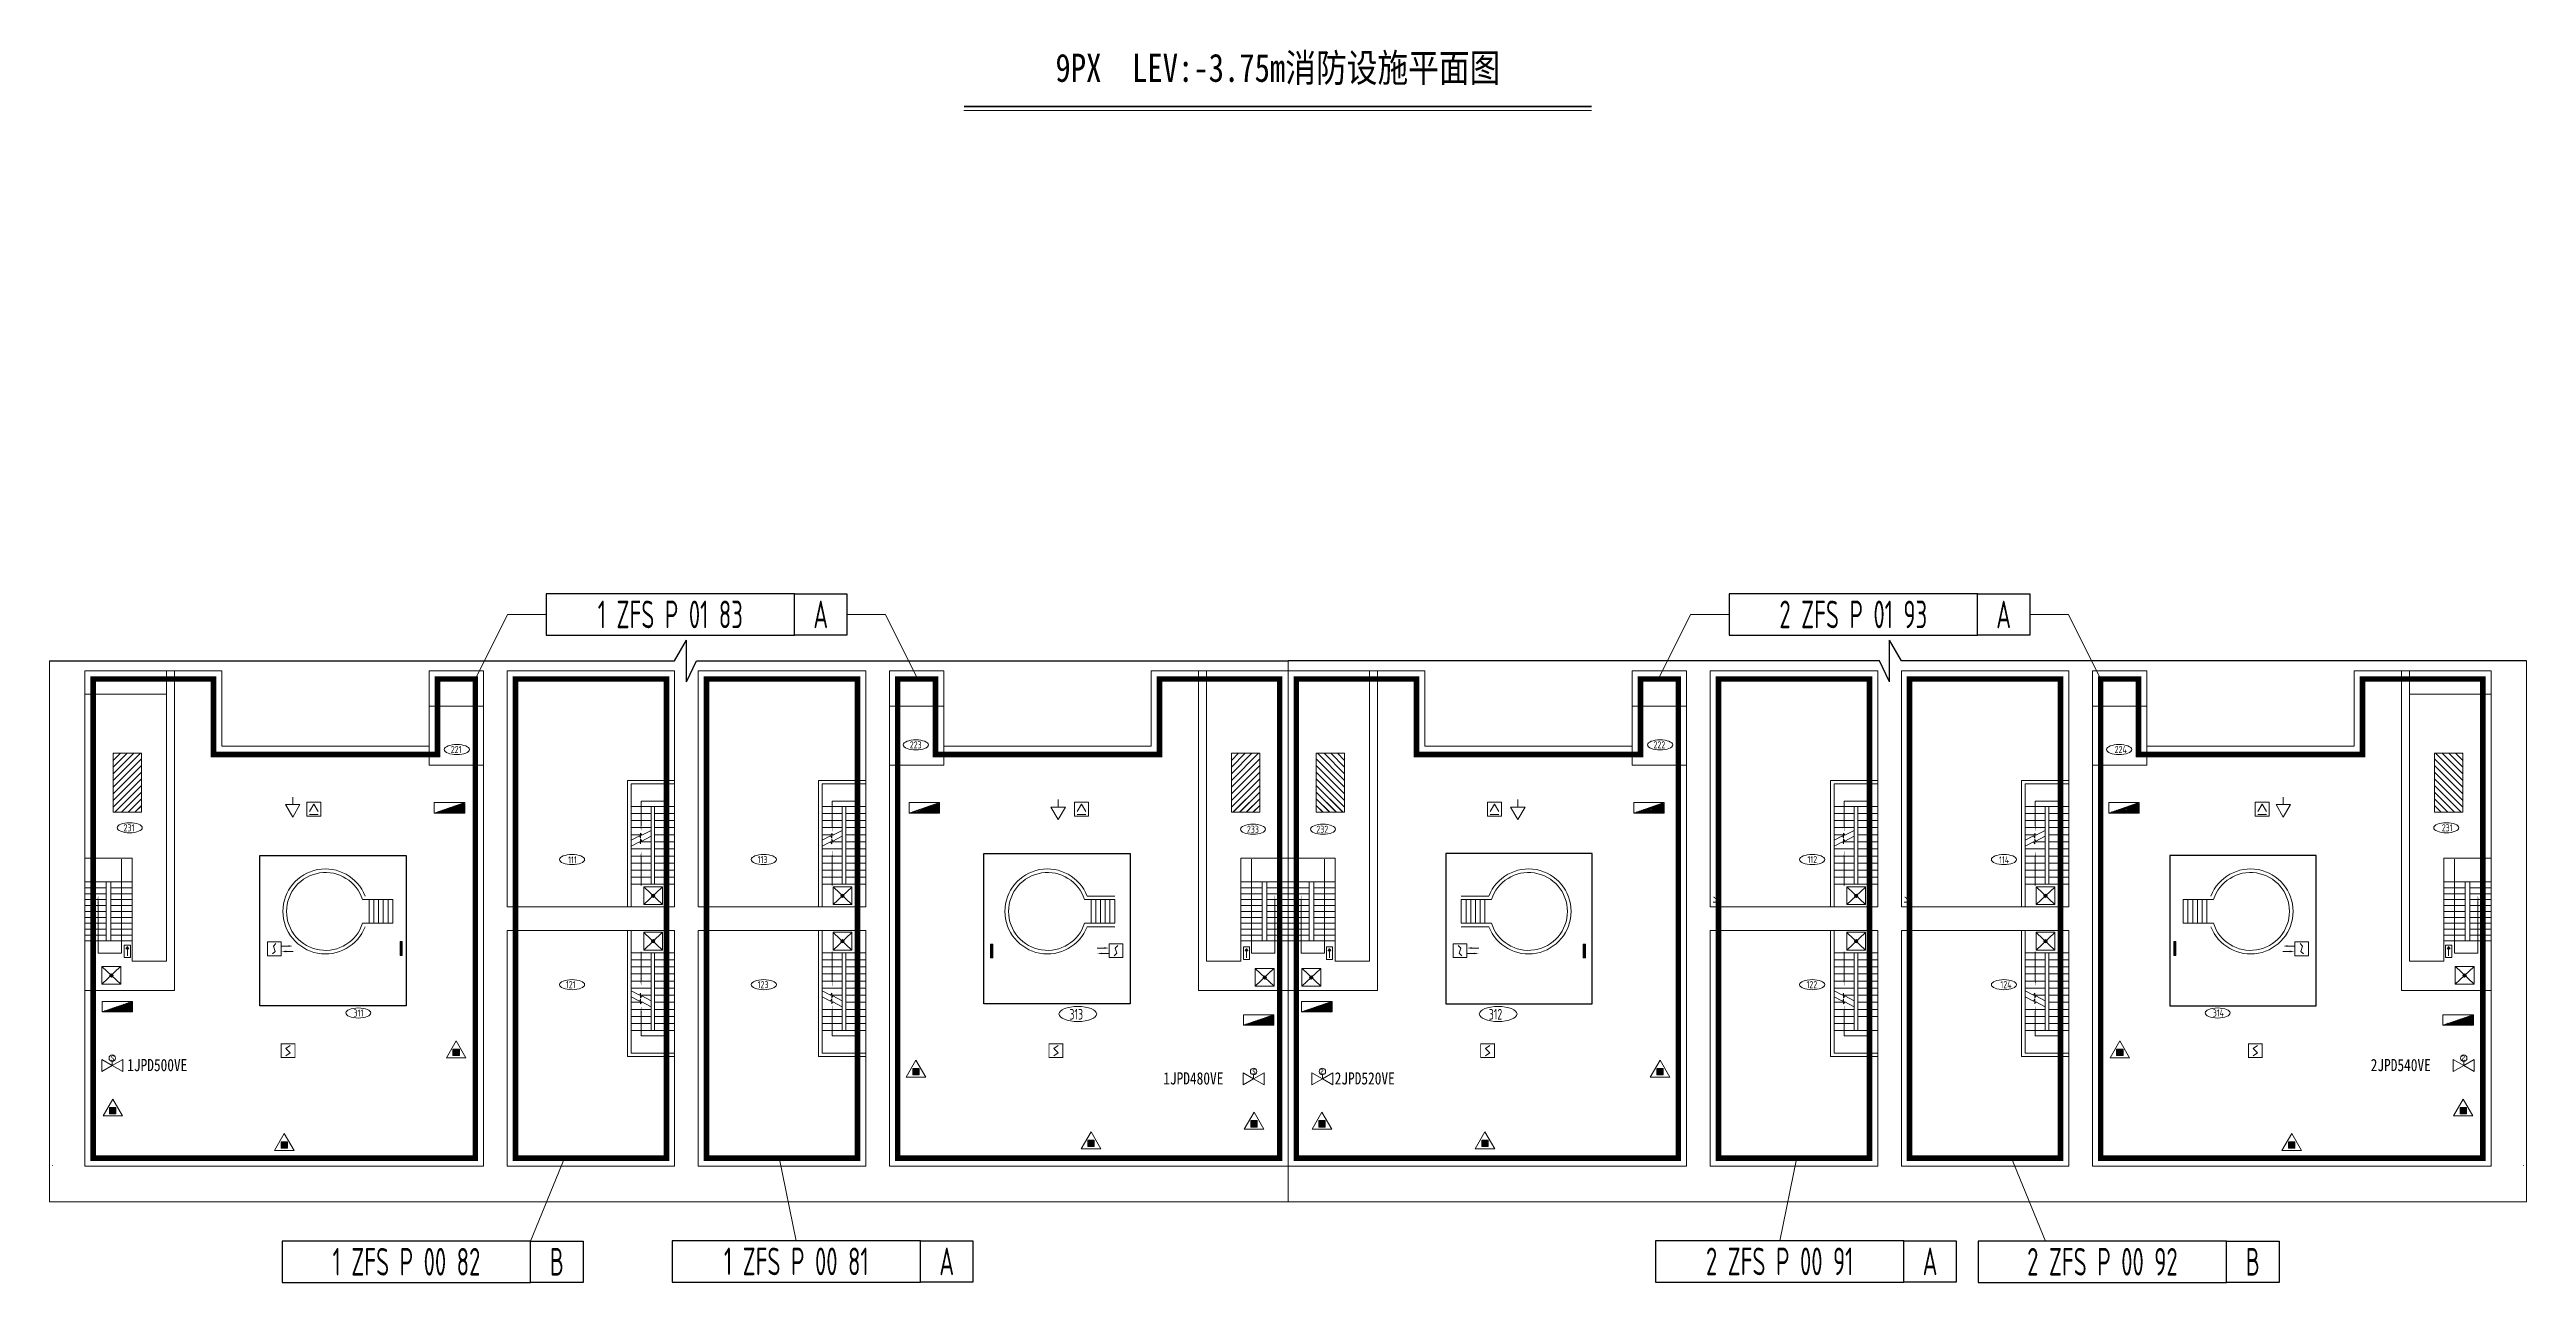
# Model space of a CAD drawing. Header units: millimetres. Extents: x 3489 to 52753, y 2441 to 26955.
import ezdxf
from ezdxf.enums import TextEntityAlignment as Align

# ---------------------------------------------------------------- set-up
doc = ezdxf.new("R2010")
doc.units = ezdxf.units.MM
for name, color, linetype in [('BAS干线', 60, 'Continuous'), ('fas设备名称', 2, 'Continuous'), ('LYQ2', 2, 'Continuous'), ('qx-txt', 7, 'Continuous'), ('Zone', 4, 'Continuous'), ('报警设备', 6, 'Continuous'), ('消防设备', 7, 'Continuous')]:
    doc.layers.add(name, color=color, linetype=linetype)
for name, color, linetype, lineweight in [('D0墙体', 7, 'Continuous', 0), ('D0标注及说明', 7, 'Continuous', 0), ('D1墙体', 7, 'Continuous', 0), ('D2墙体', 7, 'Continuous', 0)]:
    doc.layers.add(name, color=color, linetype=linetype, lineweight=lineweight)
doc.styles.add('-宋体', font='', dxfattribs={"width": 0.8})
doc.styles.add('syfs', font='gbxwxt.shx', dxfattribs={"width": 0.8, "bigfont": 'gbhzfs.shx'})
doc.styles.add('文字及标注', font='tssdeng.shx', dxfattribs={"width": 0.7, "bigfont": 'hztxt.shx'})
doc.styles.get('-宋体').set_extended_font_data('SimSun')

# ---------------------------------------------------------------- blocks, each defined once
blk = doc.blocks.new('Repère Zone')
at = {"color": 0}
for points in [[(0, 0), (45, 0), (45, 7.5), (0, 7.5)], [(45, 7.5), (54.5, 7.5), (54.5, 0), (45, 0)]]:
    blk.add_lwpolyline(points, close=True, dxfattribs=at)
at = {"color": 0, "style": 'syfs', "width": 0.7}
for tag, p in [('X_XXX_X_XX_XX', (22.5, 3.75)), ('X', (49.75, 3.75))]:
    blk.add_attdef(tag, text='', height=5, dxfattribs=at).set_placement(p, align=Align.MIDDLE_CENTER)
blk = doc.blocks.new('红外光束感烟探头（发）')
at = {"color": 1, "lineweight": 0}
for p, q in [((1580, 667), (959, 667)), ((1160, 290), (1781, 290))]:
    blk.add_line(p, q, dxfattribs=at)
at = {"color": 1, "linetype": 'Continuous', "lineweight": 0}
blk.add_lwpolyline([(0, 0), (950, 0), (950, 950), (0, 950)], close=True, dxfattribs=at)
at = {"color": 7, "lineweight": 0}
blk.add_lwpolyline([(594, 831), (416, 653), (534, 297), (356, 119)], dxfattribs=at)
at = {"color": 1, "lineweight": 0}
for points in [[(974, 290, 0, 107, 0), (1303, 290, 107, 107, 0)], [(1767, 667, 0, 107, 0), (1438, 667, 107, 107, 0)]]:
    blk.add_lwpolyline(points, format="xyseb", dxfattribs=at)
blk = doc.blocks.new('A$C2C8D0172')
at = {"lineweight": 0}
blk.add_hatch(color=1, dxfattribs=at).paths.add_polyline_path([(0, 479), (77, 479), (77, 0), (0, 0)])
at = {"color": 1, "lineweight": 0}
blk.add_lwpolyline([(0, 479), (77, 479), (77, 0), (0, 0)], close=True, dxfattribs=at)
blk = doc.blocks.new('光电感烟')
at = {"color": 7, "lineweight": 0}
for p, q in [((162, 312), (312, 412)), ((312, 162), (162, 312)), ((162, 62), (312, 162))]:
    blk.add_line(p, q, dxfattribs=at)
at = {"color": 1, "lineweight": 0, "const_width": 30}
blk.add_lwpolyline([(0, 0), (475, 0), (475, 475), (0, 475)], close=True, dxfattribs=at)
blk = doc.blocks.new('SL-点型感光探测器')
at = {"color": 7, "lineweight": 0}
for q in [(-155, 163), (155, 163)]:
    blk.add_line((0, 435), q, dxfattribs=at)
at = {"color": 7, "lineweight": 0, "ltscale": 2}
blk.add_line((-155, 65), (155, 65), dxfattribs=at)
at = {"color": 1, "lineweight": 0}
blk.add_lwpolyline([(-250, 500), (-250, 0), (250, 0), (250, 500), (-250, 500)], dxfattribs=at)
blk = doc.blocks.new('A$C5D113D95')
at = {"color": 1, "lineweight": 0}
blk.add_line((180, 104), (180, 171), dxfattribs=at)
for points in [[(0, 0), (180, 104), (0, 208)], [(360, 0), (180, 104), (360, 208)]]:
    blk.add_lwpolyline(points, close=True, dxfattribs=at)
blk.add_circle((180, 228), 56.3, dxfattribs=at)
at = {"color": 7, "lineweight": 0, "width": 0.8}
blk.add_text('S', height=93.5, dxfattribs=at).set_placement((153, 181))
blk = doc.blocks.new('A$C73BB382E')
at = {"color": 1, "lineweight": 0}
blk.add_line((729, 1263), (729, 2022), dxfattribs=at)
blk.add_lwpolyline([(729, 0), (1459, 1263), (0, 1263)], close=True, dxfattribs=at)
blk = doc.blocks.new('$ATTACHMENT$00000214')
at = {"lineweight": 0}
blk.add_hatch(color=1, dxfattribs=at).paths.add_polyline_path([(-65, 2), (65, 2), (65, -128), (-65, -128)])
at = {"color": 1, "lineweight": 0}
for points in [[(0, 172), (-198, -172), (198, -172)], [(-65, 2), (65, 2), (65, -128), (-65, -128)]]:
    blk.add_lwpolyline(points, close=True, dxfattribs=at)
blk = doc.blocks.new('*X5')
for p, q in [((98421, -49983), (98430, -49975)), ((98457, -49983), (98484, -49956)), ((98492, -49983), (98537, -49938)), ((98527, -49983), (98591, -49919)), ((98563, -49983), (98645, -49901)), ((98598, -49983), (98699, -49882)), ((98634, -49983), (98753, -49864)), ((98669, -49983), (98806, -49846)), ((98704, -49983), (98860, -49827)), ((98740, -49983), (98914, -49809)), ((98775, -49983), (98968, -49790)), ((98810, -49983), (99022, -49772)), ((98846, -49983), (99075, -49753)), ((98881, -49983), (99105, -49759)), ((98916, -49983), (99105, -49794)), ((98952, -49983), (99105, -49830)), ((98987, -49983), (99105, -49865)), ((99022, -49983), (99105, -49900)), ((99058, -49983), (99105, -49936)), ((99093, -49983), (99105, -49971))]:
    blk.add_line(p, q)
blk = doc.blocks.new('A$C482318BE')
at = {"color": 1, "lineweight": 0}
blk.add_line((0, 0), (525, 180), dxfattribs=at)
blk.add_lwpolyline([(0, 0), (525, 0), (525, 180), (0, 180)], close=True, dxfattribs=at)
at = {"color": 1, "lineweight": 0, "xscale": 0.75, "yscale": 0.75, "zscale": 0.75}
blk.add_blockref('*X5', (-73804, 37487), dxfattribs=at)
blk = doc.blocks.new('A$C39B32D12')
at = {"layer": 'qx-txt', "lineweight": 0}
h = blk.add_hatch(color=3, dxfattribs=at)
edge = h.paths.add_edge_path()
edge.add_arc((325, 306), 57.3, 0, 360)
at = {"layer": 'qx-txt', "color": 3, "lineweight": 0}
for p, q in [((644, 609), (0, 0)), ((11, 600), (648, 1))]:
    blk.add_line(p, q, dxfattribs=at)
blk.add_lwpolyline([(0, 615), (649, 615), (649, 0), (0, 0)], close=True, dxfattribs=at)
blk.add_circle((325, 306), 57.3, dxfattribs=at)
blk = doc.blocks.new('A$C6C9F09AC')
at = {"lineweight": 0}
h = blk.add_hatch(dxfattribs=at)
h.set_pattern_fill('_USER', color=3, scale=0.7, angle=180, style=0, pattern_type=0)
h.set_pattern_definition([(180, (764544.59285, -47447.6282), (-9e-17, -0.7), [])])
h.paths.add_polyline_path([(131, 269), (339, 149), (339, 389)])
at = {"color": 3, "lineweight": 0}
blk.add_line((959, 271), (270, 271), dxfattribs=at)
for points in [[(1110, 0), (0, 0), (0, 540), (1110, 540)], [(131, 269), (339, 149), (339, 389)]]:
    blk.add_lwpolyline(points, close=True, dxfattribs=at)

msp = doc.modelspace()

# ---------------------------------------------------------------- hatches: boundary and pattern name
at = {"layer": 'D1墙体'}
h = msp.add_hatch(dxfattribs=at)
h.set_pattern_fill('JIS_LC_20', color=0, scale=4.692714, angle=180, style=0)
h.set_pattern_definition([(225, (-220385.58, 26723.06), (66.365, -66.365), []), (225, (-220387.45, 26723.06), (66.365, -66.365), [])])
h.paths.add_polyline_path([(5319, 12962), (4756, 12962), (4756, 11789), (5319, 11789)])
h = msp.add_hatch(dxfattribs=at)
h.set_pattern_fill('JIS_LC_20', color=0, scale=4.692714, angle=180, style=0)
h.set_pattern_definition([(225, (-198146.8, 26723.06), (66.365, -66.365), []), (225, (-198148.68, 26723.06), (66.365, -66.365), [])])
h.paths.add_polyline_path([(27558, 12962), (26995, 12962), (26995, 11789), (27558, 11789)])
h = msp.add_hatch(dxfattribs=at)
h.set_pattern_fill('JIS_LC_20', color=0, scale=4.692714, angle=180, style=0)
h.set_pattern_definition([(315, (254388.79, 26723.06), (-66.365, -66.365), []), (315, (254390.67, 26723.06), (-66.365, -66.365), [])])
h.paths.add_polyline_path([(28684, 12962), (29247, 12962), (29247, 11789), (28684, 11789)])
h = msp.add_hatch(dxfattribs=at)
h.set_pattern_fill('JIS_LC_20', color=0, scale=4.692714, angle=180, style=0)
h.set_pattern_definition([(315, (276627.56, 26723.06), (-66.365, -66.365), []), (315, (276629.44, 26723.06), (-66.365, -66.365), [])])
h.paths.add_polyline_path([(50923, 12962), (51486, 12962), (51486, 11789), (50923, 11789)])

# ---------------------------------------------------------------- linework, layer by layer
at = {"ltscale": 2}
for p, q in [((3489, 14798), (15922, 14798)), ((15922, 14798), (16157, 15213)), ((16157, 14383), (16157, 15213)), ((16157, 14383), (16357, 14798)), ((16357, 14798), (28121, 14798)), ((39885, 14798), (28121, 14798)), ((40085, 14383), (39885, 14798)), ((40085, 14383), (40085, 15213)), ((40320, 14798), (40085, 15213)), ((52753, 14798), (40320, 14798))]:
    msp.add_line(p, q, dxfattribs=at)
at = {"color": 1, "lineweight": 0, "ltscale": 2}
for p, q in [((18342, 3271), (18000, 4927)), ((37900, 3271), (38242, 4927))]:
    msp.add_line(p, q, dxfattribs=at)
at = {"color": 3, "lineweight": 0, "ltscale": 2}
for p, q in [((13057, 3264), (13734, 4914)), ((43185, 3264), (42508, 4914))]:
    msp.add_line(p, q, dxfattribs=at)
at = {"color": 1, "lineweight": 0}
for points in [[(11988, 14494), (12600, 15723), (13366, 15723)], [(20725, 14494), (20113, 15723), (19348, 15723)], [(35517, 14494), (36129, 15723), (36894, 15723)], [(44254, 14494), (43642, 15723), (42876, 15723)]]:
    msp.add_lwpolyline(points, dxfattribs=at)
at = {"color": 1, "const_width": 110}
for points in [[(4358, 14440), (4358, 4914), (11957, 4914), (11957, 14440), (11204, 14440), (11204, 12938), (6750, 12938), (6750, 14440)], [(19557, 4914), (16556, 4914), (16556, 14440), (19557, 14440)], [(21110, 14440), (20357, 14440), (20357, 4914), (27956, 4914), (27956, 14440), (25564, 14440), (25564, 12938), (21110, 12938)], [(35132, 14440), (35885, 14440), (35885, 4914), (28286, 4914), (28286, 14440), (30678, 14440), (30678, 12938), (35132, 12938)], [(36685, 4914), (39686, 4914), (39686, 14440), (36685, 14440)], [(51884, 14440), (51884, 4914), (44285, 4914), (44285, 14440), (45038, 14440), (45038, 12938), (49492, 12938), (49492, 14440)]]:
    msp.add_lwpolyline(points, close=True, dxfattribs=at)
at = {"color": 3, "const_width": 110}
for points in [[(12755, 14440), (15758, 14440), (15758, 4914), (12755, 4914)], [(43487, 14440), (40484, 14440), (40484, 4914), (43487, 4914)]]:
    msp.add_lwpolyline(points, close=True, dxfattribs=at)
at = {"color": 7, "lineweight": 25}
for points in [[(7673, 10932), (10584, 10932), (10584, 7941), (7673, 7941)], [(22072, 10973), (24983, 10973), (24983, 7982), (22072, 7982)], [(34170, 10973), (31259, 10973), (31259, 7982), (34170, 7982)], [(48569, 10932), (45658, 10932), (45658, 7941), (48569, 7941)]]:
    msp.add_lwpolyline(points, close=True, dxfattribs=at)
at = {"layer": 'BAS干线', "color": 7, "lineweight": 0, "ltscale": 3}
msp.add_line((21676, 25741), (34155, 25741), dxfattribs=at)
at = {"layer": 'BAS干线', "color": 7, "lineweight": 0, "ltscale": 3, "const_width": 30}
msp.add_lwpolyline([(21679, 25823), (34160, 25823)], dxfattribs=at)
at = {"layer": 'D0墙体', "color": 0}
for p, q in [((3489, 14798), (3489, 4046)), ((28121, 4046), (28121, 14798)), ((28121, 4046), (28121, 14798)), ((52753, 14798), (52753, 4046)), ((4193, 14604), (5507, 14604)), ((4193, 14604), (4193, 4750)), ((6915, 14604), (4252, 14604)), ((5812, 14604), (5812, 8832)), ((5976, 14604), (5976, 8246)), ((6915, 14604), (6915, 13103)), ((12122, 14604), (12121, 4750)), ((15922, 14604), (12590, 14604)), ((12590, 14604), (12590, 9911)), ((15922, 14604), (15922, 9911)), ((19723, 14604), (16392, 14604)), ((16392, 14604), (16392, 9911)), ((19723, 14604), (19723, 9911)), ((20193, 14604), (20193, 4750)), ((21274, 14604), (21274, 13806)), ((25399, 14604), (25399, 13103)), ((25399, 14604), (28121, 14604)), ((26338, 14604), (26338, 8246)), ((26502, 14604), (26502, 8832)), ((30843, 14604), (28121, 14604)), ((29740, 14604), (29740, 8832)), ((29904, 14604), (29904, 8246)), ((30843, 14604), (30843, 13103)), ((34968, 14604), (34968, 13806)), ((36049, 14604), (36049, 4750)), ((36519, 14604), (39850, 14604)), ((36519, 14604), (36519, 9911)), ((39850, 14604), (39850, 9911)), ((40320, 14604), (43652, 14604)), ((40320, 14604), (40320, 9911)), ((43652, 14604), (43652, 9911)), ((44120, 14604), (44121, 4750)), ((49327, 14604), (49327, 13103)), ((49327, 14604), (51990, 14604)), ((50266, 14604), (50266, 8246)), ((50430, 14604), (50430, 8832)), ((52049, 14604), (50735, 14604)), ((52049, 14604), (52049, 4750)), ((5812, 14135), (4193, 14135)), ((50430, 14135), (52049, 14135)), ((6915, 13103), (11040, 13103)), ((21274, 13103), (25399, 13103)), ((34968, 13103), (30843, 13103)), ((49327, 13103), (45202, 13103)), ((15922, 11906), (15054, 11906)), ((15254, 12008), (15723, 12008)), ((15254, 12008), (15254, 11553)), ((15453, 11906), (15453, 10357)), ((15523, 11906), (15523, 10357)), ((15723, 11996), (15723, 10278)), ((19723, 11906), (18855, 11906)), ((19055, 12008), (19524, 12008)), ((19055, 12008), (19055, 11553)), ((19254, 11906), (19254, 10357)), ((19325, 11906), (19325, 10357)), ((19524, 11996), (19524, 10278)), ((36718, 11996), (36718, 10278)), ((39850, 11906), (38982, 11906)), ((39182, 12008), (39651, 12008)), ((39182, 12008), (39182, 11553)), ((39381, 11906), (39381, 10357)), ((39452, 11906), (39452, 10357)), ((40519, 11996), (40519, 10278)), ((43652, 11906), (42783, 11906)), ((42983, 12008), (43452, 12008)), ((42983, 12008), (42983, 11553)), ((43182, 11906), (43182, 10357)), ((43253, 11906), (43253, 10357)), ((15453, 11765), (15054, 11765)), ((15453, 11624), (15054, 11624)), ((15453, 11484), (15054, 11484)), ((15244, 11343), (15054, 11343)), ((15266, 11332), (15244, 11375)), ((15244, 11375), (15244, 11278)), ((15453, 11430), (15266, 11332)), ((15922, 11765), (15523, 11765)), ((15922, 11624), (15523, 11624)), ((15922, 11484), (15523, 11484)), ((15922, 11343), (15523, 11343)), ((19254, 11765), (18855, 11765)), ((19254, 11624), (18855, 11624)), ((19254, 11484), (18855, 11484)), ((19087, 11343), (18855, 11343)), ((19067, 11332), (19045, 11375)), ((19045, 11375), (19045, 11278)), ((19254, 11430), (19067, 11332)), ((19723, 11765), (19325, 11765)), ((19723, 11624), (19325, 11624)), ((19723, 11484), (19325, 11484)), ((19723, 11343), (19325, 11343)), ((39381, 11765), (38982, 11765)), ((39381, 11624), (38982, 11624)), ((39381, 11484), (38982, 11484)), ((39172, 11343), (38982, 11343)), ((39194, 11332), (39172, 11375)), ((39172, 11375), (39172, 11278)), ((39381, 11430), (39194, 11332)), ((39850, 11765), (39452, 11765)), ((39850, 11624), (39452, 11624)), ((39850, 11484), (39452, 11484)), ((39850, 11343), (39452, 11343)), ((43182, 11765), (42783, 11765)), ((43182, 11624), (42783, 11624)), ((43182, 11484), (42783, 11484)), ((43015, 11343), (42783, 11343)), ((42995, 11332), (42973, 11375)), ((42973, 11375), (42973, 11278)), ((43182, 11430), (42995, 11332)), ((43652, 11765), (43253, 11765)), ((43652, 11624), (43253, 11624)), ((43652, 11484), (43253, 11484)), ((43652, 11343), (43253, 11343)), ((4920, 8987), (4920, 10857)), ((5131, 10874), (5131, 8832)), ((15222, 11320), (15054, 11233)), ((15222, 11204), (15054, 11116)), ((15453, 11061), (15054, 11061)), ((15453, 10920), (15054, 10920)), ((15244, 11278), (15222, 11320)), ((15244, 11161), (15222, 11204)), ((15266, 11216), (15244, 11258)), ((15244, 11258), (15244, 11161)), ((15453, 11202), (15244, 11202)), ((15254, 10875), (15254, 10335)), ((15453, 11314), (15266, 11216)), ((15922, 11202), (15523, 11202)), ((15922, 11061), (15523, 11061)), ((15922, 10920), (15523, 10920)), ((19023, 11320), (18855, 11233)), ((19023, 11204), (18855, 11116)), ((19254, 11061), (18855, 11061)), ((19254, 10920), (18855, 10920)), ((19045, 11278), (19023, 11320)), ((19045, 11161), (19023, 11204)), ((19067, 11216), (19045, 11258)), ((19045, 11258), (19045, 11161)), ((19254, 11202), (19045, 11202)), ((19055, 10875), (19055, 10335)), ((19254, 11314), (19067, 11216)), ((19723, 11202), (19325, 11202)), ((19723, 11061), (19325, 11061)), ((19723, 10920), (19325, 10920)), ((27182, 10874), (27182, 8832)), ((27394, 8987), (27394, 10857)), ((28848, 8987), (28848, 10857)), ((29060, 10874), (29060, 8832)), ((39150, 11320), (38982, 11233)), ((39150, 11204), (38982, 11116)), ((39381, 11061), (38982, 11061)), ((39381, 10920), (38982, 10920)), ((39172, 11278), (39150, 11320)), ((39172, 11161), (39150, 11204)), ((39194, 11216), (39172, 11258)), ((39172, 11258), (39172, 11161)), ((39381, 11202), (39172, 11202)), ((39182, 10875), (39182, 10335)), ((39381, 11314), (39194, 11216)), ((39850, 11202), (39452, 11202)), ((39850, 11061), (39452, 11061)), ((39850, 10920), (39452, 10920)), ((42951, 11320), (42783, 11233)), ((42951, 11204), (42783, 11116)), ((43182, 11061), (42783, 11061)), ((43182, 10920), (42783, 10920)), ((42973, 11278), (42951, 11320)), ((42973, 11161), (42951, 11204)), ((42995, 11216), (42973, 11258)), ((42973, 11258), (42973, 11161)), ((43182, 11202), (42973, 11202)), ((42983, 10875), (42983, 10335)), ((43182, 11314), (42995, 11216)), ((43652, 11202), (43253, 11202)), ((43652, 11061), (43253, 11061)), ((43652, 10920), (43253, 10920)), ((51111, 10874), (51111, 8832)), ((51322, 8987), (51322, 10857)), ((4193, 10578), (4193, 8762)), ((4615, 10404), (4615, 9231)), ((4709, 10404), (4709, 9231)), ((15453, 10780), (15054, 10780)), ((15453, 10639), (15054, 10639)), ((15453, 10498), (15054, 10498)), ((15922, 10357), (15054, 10357)), ((15922, 10780), (15523, 10780)), ((15922, 10639), (15523, 10639)), ((15922, 10498), (15523, 10498)), ((19254, 10780), (18855, 10780)), ((19254, 10639), (18855, 10639)), ((19254, 10498), (18855, 10498)), ((19723, 10357), (18855, 10357)), ((19723, 10780), (19325, 10780)), ((19723, 10639), (19325, 10639)), ((19723, 10498), (19325, 10498)), ((27605, 10404), (27605, 9231)), ((27699, 10404), (27699, 9231)), ((28121, 10578), (28121, 8762)), ((28121, 10578), (28121, 8762)), ((28543, 10404), (28543, 9231)), ((28637, 10404), (28637, 9231)), ((39381, 10780), (38982, 10780)), ((39381, 10639), (38982, 10639)), ((39381, 10498), (38982, 10498)), ((39850, 10357), (38982, 10357)), ((39850, 10780), (39452, 10780)), ((39850, 10639), (39452, 10639)), ((39850, 10498), (39452, 10498)), ((43182, 10780), (42783, 10780)), ((43182, 10639), (42783, 10639)), ((43182, 10498), (42783, 10498)), ((43652, 10357), (42783, 10357)), ((43652, 10780), (43253, 10780)), ((43652, 10639), (43253, 10639)), ((43652, 10498), (43253, 10498)), ((51533, 10404), (51533, 9231)), ((51627, 10404), (51627, 9231)), ((52049, 10578), (52049, 8762)), ((4615, 10287), (4193, 10287)), ((4615, 10170), (4193, 10170)), ((4615, 10052), (4193, 10052)), ((4615, 9935), (4193, 9935)), ((4454, 8987), (4454, 10000)), ((5131, 10287), (4709, 10287)), ((5131, 10170), (4709, 10170)), ((5131, 10052), (4709, 10052)), ((5131, 9935), (4709, 9935)), ((10314, 10052), (9715, 10052)), ((9845, 9583), (9845, 10052)), ((9939, 9583), (9939, 10052)), ((10033, 9583), (10033, 10052)), ((10127, 9583), (10127, 10052)), ((10221, 9583), (10221, 10052)), ((10314, 9583), (10314, 10052)), ((15922, 9911), (12590, 9911)), ((19723, 9911), (16392, 9911)), ((24674, 10052), (24075, 10052)), ((24674, 10123), (24124, 10123)), ((24205, 9583), (24205, 10052)), ((24299, 9583), (24299, 10052)), ((24393, 9583), (24393, 10052)), ((24486, 9583), (24486, 10052)), ((24580, 9583), (24580, 10052)), ((24674, 9583), (24674, 10052)), ((27182, 10287), (27605, 10287)), ((27182, 10170), (27605, 10170)), ((27182, 10052), (27605, 10052)), ((27182, 9935), (27605, 9935)), ((27699, 10287), (28121, 10287)), ((27699, 10170), (28121, 10170)), ((27699, 10052), (28121, 10052)), ((27699, 9935), (28121, 9935)), ((27860, 8987), (27860, 10000)), ((28543, 10287), (28121, 10287)), ((28543, 10170), (28121, 10170)), ((28543, 10052), (28121, 10052)), ((28543, 9935), (28121, 9935)), ((28382, 8987), (28382, 10000)), ((29060, 10287), (28637, 10287)), ((29060, 10170), (28637, 10170)), ((29060, 10052), (28637, 10052)), ((29060, 9935), (28637, 9935)), ((31568, 10123), (32118, 10123)), ((31568, 10052), (32167, 10052)), ((31568, 9583), (31568, 10052)), ((31662, 9583), (31662, 10052)), ((31755, 9583), (31755, 10052)), ((31849, 9583), (31849, 10052)), ((31943, 9583), (31943, 10052)), ((32037, 9583), (32037, 10052)), ((36519, 9911), (39850, 9911)), ((40320, 9911), (43652, 9911)), ((45928, 10052), (46527, 10052)), ((45928, 9583), (45928, 10052)), ((46021, 9583), (46021, 10052)), ((46115, 9583), (46115, 10052)), ((46209, 9583), (46209, 10052)), ((46303, 9583), (46303, 10052)), ((46397, 9583), (46397, 10052)), ((51111, 10287), (51533, 10287)), ((51111, 10170), (51533, 10170)), ((51111, 10052), (51533, 10052)), ((51111, 9935), (51533, 9935)), ((51627, 10287), (52049, 10287)), ((51627, 10170), (52049, 10170)), ((51627, 10052), (52049, 10052)), ((51627, 9935), (52049, 9935)), ((51788, 8987), (51788, 10000)), ((4615, 9818), (4193, 9818)), ((4615, 9700), (4193, 9700)), ((4615, 9583), (4193, 9583)), ((4615, 9466), (4193, 9466)), ((5131, 9818), (4709, 9818)), ((5131, 9700), (4709, 9700)), ((5131, 9583), (4709, 9583)), ((5131, 9466), (4709, 9466)), ((10314, 9583), (9715, 9583)), ((12590, 9442), (12590, 4750)), ((15922, 9442), (12590, 9442)), ((15922, 9442), (15922, 4750)), ((16392, 9442), (16392, 4750)), ((19723, 9442), (16392, 9442)), ((19723, 9442), (19723, 4750)), ((24674, 9583), (24075, 9583)), ((24674, 9513), (24124, 9513)), ((27182, 9818), (27605, 9818)), ((27182, 9700), (27605, 9700)), ((27182, 9583), (27605, 9583)), ((27182, 9466), (27605, 9466)), ((27699, 9818), (28121, 9818)), ((27699, 9700), (28121, 9700)), ((27699, 9583), (28121, 9583)), ((27699, 9466), (28121, 9466)), ((28543, 9818), (28121, 9818)), ((28543, 9700), (28121, 9700)), ((28543, 9583), (28121, 9583)), ((28543, 9466), (28121, 9466)), ((29060, 9818), (28637, 9818)), ((29060, 9700), (28637, 9700)), ((29060, 9583), (28637, 9583)), ((29060, 9466), (28637, 9466)), ((31568, 9583), (32167, 9583)), ((31568, 9513), (32118, 9513)), ((36519, 9442), (36519, 4750)), ((36519, 9442), (39850, 9442)), ((39850, 9442), (39850, 4750)), ((40320, 9442), (40320, 4750)), ((40320, 9442), (43652, 9442)), ((43652, 9442), (43652, 4750)), ((45928, 9583), (46527, 9583)), ((51111, 9818), (51533, 9818)), ((51111, 9700), (51533, 9700)), ((51111, 9583), (51533, 9583)), ((51111, 9466), (51533, 9466)), ((51627, 9818), (52049, 9818)), ((51627, 9700), (52049, 9700)), ((51627, 9583), (52049, 9583)), ((51627, 9466), (52049, 9466)), ((4615, 9348), (4193, 9348)), ((5131, 9231), (4193, 9231)), ((4920, 8987), (4454, 8987)), ((5131, 9348), (4709, 9348)), ((15922, 8996), (15054, 8996)), ((15254, 8478), (15254, 9018)), ((15453, 7448), (15453, 8996)), ((15523, 7448), (15523, 8996)), ((15723, 9063), (15723, 7345)), ((19723, 8996), (18855, 8996)), ((19055, 8478), (19055, 9018)), ((19254, 7448), (19254, 8996)), ((19325, 7448), (19325, 8996)), ((19524, 9063), (19524, 7345)), ((27182, 9348), (27605, 9348)), ((27182, 9231), (28121, 9231)), ((27394, 8987), (27860, 8987)), ((27699, 9348), (28121, 9348)), ((28543, 9348), (28121, 9348)), ((29060, 9231), (28121, 9231)), ((28848, 8987), (28382, 8987)), ((29060, 9348), (28637, 9348)), ((36718, 9063), (36718, 7345)), ((39850, 8996), (38982, 8996)), ((39182, 8478), (39182, 9018)), ((39381, 7448), (39381, 8996)), ((39452, 7448), (39452, 8996)), ((40519, 9063), (40519, 7345)), ((43652, 8996), (42783, 8996)), ((42983, 8478), (42983, 9018)), ((43182, 7448), (43182, 8996)), ((43253, 7448), (43253, 8996)), ((51111, 9348), (51533, 9348)), ((51111, 9231), (52049, 9231)), ((51322, 8987), (51788, 8987)), ((51627, 9348), (52049, 9348)), ((5812, 8832), (5131, 8832)), ((15453, 8856), (15054, 8856)), ((15453, 8715), (15054, 8715)), ((15453, 8574), (15054, 8574)), ((15453, 8433), (15054, 8433)), ((15922, 8856), (15523, 8856)), ((15922, 8715), (15523, 8715)), ((15922, 8574), (15523, 8574)), ((15922, 8433), (15523, 8433)), ((19254, 8856), (18855, 8856)), ((19254, 8715), (18855, 8715)), ((19254, 8574), (18855, 8574)), ((19254, 8433), (18855, 8433)), ((19723, 8856), (19325, 8856)), ((19723, 8715), (19325, 8715)), ((19723, 8574), (19325, 8574)), ((19723, 8433), (19325, 8433)), ((39381, 8856), (38982, 8856)), ((39381, 8715), (38982, 8715)), ((39381, 8574), (38982, 8574)), ((39381, 8433), (38982, 8433)), ((39850, 8856), (39452, 8856)), ((39850, 8715), (39452, 8715)), ((39850, 8574), (39452, 8574)), ((39850, 8433), (39452, 8433)), ((43182, 8856), (42783, 8856)), ((43182, 8715), (42783, 8715)), ((43182, 8574), (42783, 8574)), ((43182, 8433), (42783, 8433)), ((43652, 8856), (43253, 8856)), ((43652, 8715), (43253, 8715)), ((43652, 8574), (43253, 8574)), ((43652, 8433), (43253, 8433)), ((50430, 8832), (51111, 8832)), ((5976, 8246), (4193, 8246)), ((15453, 8293), (15054, 8293)), ((15222, 8150), (15054, 8238)), ((15222, 8034), (15054, 8121)), ((15244, 8011), (15054, 8011)), ((15244, 8192), (15222, 8150)), ((15244, 8076), (15222, 8034)), ((15244, 8096), (15244, 8192)), ((15453, 8152), (15244, 8152)), ((15266, 8138), (15244, 8096)), ((15244, 7979), (15244, 8076)), ((15266, 8021), (15244, 7979)), ((15286, 8011), (15261, 8011)), ((15453, 8040), (15266, 8138)), ((15453, 7924), (15266, 8021)), ((15922, 8293), (15523, 8293)), ((15922, 8152), (15523, 8152)), ((15922, 8011), (15523, 8011)), ((19254, 8293), (18855, 8293)), ((19023, 8150), (18855, 8238)), ((19023, 8034), (18855, 8121)), ((19045, 8192), (19023, 8150)), ((19045, 8076), (19023, 8034)), ((19045, 8096), (19045, 8192)), ((19254, 8152), (19045, 8152)), ((19067, 8138), (19045, 8096)), ((19045, 7979), (19045, 8076)), ((19067, 8021), (19045, 7979)), ((19087, 8011), (19062, 8011)), ((19254, 8040), (19067, 8138)), ((19254, 7924), (19067, 8021)), ((19723, 8293), (19325, 8293)), ((19723, 8152), (19325, 8152)), ((19723, 8011), (19325, 8011)), ((26338, 8246), (28121, 8246)), ((29904, 8246), (28121, 8246)), ((39381, 8293), (38982, 8293)), ((39150, 8150), (38982, 8238)), ((39150, 8034), (38982, 8121)), ((39172, 8011), (38982, 8011)), ((39172, 8192), (39150, 8150)), ((39172, 8076), (39150, 8034)), ((39172, 8096), (39172, 8192)), ((39381, 8152), (39172, 8152)), ((39194, 8138), (39172, 8096)), ((39172, 7979), (39172, 8076)), ((39194, 8021), (39172, 7979)), ((39214, 8011), (39189, 8011)), ((39381, 8040), (39194, 8138)), ((39381, 7924), (39194, 8021)), ((39850, 8293), (39452, 8293)), ((39850, 8152), (39452, 8152)), ((39850, 8011), (39452, 8011)), ((43182, 8293), (42783, 8293)), ((42951, 8150), (42783, 8238)), ((42951, 8034), (42783, 8121)), ((42973, 8192), (42951, 8150)), ((42973, 8076), (42951, 8034)), ((42973, 8096), (42973, 8192)), ((43182, 8152), (42973, 8152)), ((42995, 8138), (42973, 8096)), ((42973, 7979), (42973, 8076)), ((42995, 8021), (42973, 7979)), ((43015, 8011), (42990, 8011)), ((43182, 8040), (42995, 8138)), ((43182, 7924), (42995, 8021)), ((43652, 8293), (43253, 8293)), ((43652, 8152), (43253, 8152)), ((43652, 8011), (43253, 8011)), ((50266, 8246), (52049, 8246)), ((15453, 7870), (15054, 7870)), ((15453, 7729), (15054, 7729)), ((15453, 7589), (15054, 7589)), ((15922, 7448), (15054, 7448)), ((15254, 7345), (15254, 7801)), ((15922, 7870), (15523, 7870)), ((15922, 7729), (15523, 7729)), ((15922, 7589), (15523, 7589)), ((19254, 7870), (18855, 7870)), ((19254, 7729), (18855, 7729)), ((19254, 7589), (18855, 7589)), ((19723, 7448), (18855, 7448)), ((19055, 7345), (19055, 7801)), ((19723, 7870), (19325, 7870)), ((19723, 7729), (19325, 7729)), ((19723, 7589), (19325, 7589)), ((39381, 7870), (38982, 7870)), ((39381, 7729), (38982, 7729)), ((39381, 7589), (38982, 7589)), ((39850, 7448), (38982, 7448)), ((39182, 7345), (39182, 7801)), ((39850, 7870), (39452, 7870)), ((39850, 7729), (39452, 7729)), ((43182, 7870), (42783, 7870)), ((43182, 7729), (42783, 7729)), ((43182, 7589), (42783, 7589)), ((43652, 7448), (42783, 7448)), ((42983, 7345), (42983, 7801)), ((43652, 7870), (43253, 7870)), ((43652, 7729), (43253, 7729)), ((43652, 7589), (43253, 7589)), ((15254, 7345), (15723, 7345)), ((19055, 7345), (19524, 7345)), ((39182, 7345), (39651, 7345)), ((42983, 7345), (43452, 7345)), ((3548, 4773), (3551, 4772)), ((3551, 4772), (3548, 4769)), ((12121, 4750), (4193, 4750)), ((15922, 4750), (12590, 4750)), ((19723, 4750), (16392, 4750)), ((19722, 4750), (16485, 4750)), ((28121, 4750), (20193, 4750)), ((23334, 4750), (20193, 4750)), ((28121, 4750), (36049, 4750)), ((32908, 4750), (36049, 4750)), ((36519, 4750), (39850, 4750)), ((36520, 4750), (39757, 4750)), ((40320, 4750), (43652, 4750)), ((44121, 4750), (52049, 4750)), ((52694, 4773), (52691, 4772)), ((52691, 4772), (52694, 4769)), ((28121, 4046), (3489, 4046)), ((28121, 4046), (52753, 4046))]:
    msp.add_line(p, q, dxfattribs=at)
for points in [[(12121, 14604), (11040, 14604), (11040, 12727), (12121, 12727)], [(20193, 14604), (21274, 14604), (21274, 12727), (20193, 12727)], [(36049, 14604), (34968, 14604), (34968, 12727), (36049, 12727)], [(44121, 14604), (45202, 14604), (45202, 12727), (44121, 12727)]]:
    msp.add_lwpolyline(points, close=True, dxfattribs=at)
for points in [[(15922, 12422), (14984, 12422), (14984, 9911)], [(15922, 12352), (15054, 12352), (15054, 9911)], [(19723, 12422), (18785, 12422), (18785, 9911)], [(19723, 12352), (18855, 12352), (18855, 9911)], [(39850, 12422), (38912, 12422), (38912, 9911)], [(39850, 12352), (38982, 12352), (38982, 9911)], [(43652, 12422), (42713, 12422), (42713, 9911)], [(43652, 12352), (42783, 12352), (42783, 9911)], [(15922, 6932), (14984, 6932), (14984, 9442)], [(15922, 7002), (15054, 7002), (15054, 9442)], [(19723, 6932), (18785, 6932), (18785, 9442)], [(19723, 7002), (18855, 7002), (18855, 9442)], [(39850, 6932), (38912, 6932), (38912, 9442)], [(39850, 7002), (38982, 7002), (38982, 9442)], [(43652, 6932), (42713, 6932), (42713, 9442)], [(43652, 7002), (42783, 7002), (42783, 9442)]]:
    msp.add_lwpolyline(points, dxfattribs=at)
for points in [[(15254, 11553, 23.5, 0, 0), (15254, 11409, 0, 0, 0)], [(19055, 11553, 23.5, 0, 0), (19055, 11409, 0, 0, 0)], [(39182, 11553, 23.5, 0, 0), (39182, 11409, 0, 0, 0)], [(42983, 11553, 23.5, 0, 0), (42983, 11409, 0, 0, 0)], [(15254, 10875, 23.5, 0, 0), (15254, 11020, 0, 0, 0)], [(19055, 10875, 23.5, 0, 0), (19055, 11020, 0, 0, 0)], [(39182, 10875, 23.5, 0, 0), (39182, 11020, 0, 0, 0)], [(42983, 10875, 23.5, 0, 0), (42983, 11020, 0, 0, 0)], [(4454, 10000, 23.5, 0, 0), (4454, 10144, 0, 0, 0)], [(27860, 10000, 23.5, 0, 0), (27860, 10144, 0, 0, 0)], [(28382, 10000, 23.5, 0, 0), (28382, 10144, 0, 0, 0)], [(51788, 10000, 23.5, 0, 0), (51788, 10144, 0, 0, 0)], [(15254, 8478, 23.5, 0, 0), (15254, 8334, 0, 0, 0)], [(19055, 8478, 23.5, 0, 0), (19055, 8334, 0, 0, 0)], [(39182, 8478, 23.5, 0, 0), (39182, 8334, 0, 0, 0)], [(42983, 8478, 23.5, 0, 0), (42983, 8334, 0, 0, 0)], [(15254, 7801, 23.5, 0, 0), (15254, 7945, 0, 0, 0)], [(19055, 7801, 23.5, 0, 0), (19055, 7945, 0, 0, 0)], [(39182, 7801, 23.5, 0, 0), (39182, 7945, 0, 0, 0)], [(42983, 7801, 23.5, 0, 0), (42983, 7945, 0, 0, 0)]]:
    msp.add_lwpolyline(points, format="xyseb", dxfattribs=at)
for centre, radius, start, end in [((8977, 9818), 845, 21.1684, 180), ((8977, 9818), 774, 17.6397, 180), ((23337, 9818), 845, 21.1684, 180), ((23337, 9818), 774, 17.6397, 180), ((32905, 9818), 845, 0, 158.8316), ((32905, 9818), 774, 0, 162.3603), ((47265, 9818), 845, 0, 158.8316), ((47265, 9818), 774, 0, 162.3603), ((8977, 9818), 845, 180, 338.8316), ((8977, 9818), 774, 180, 342.3603), ((23337, 9818), 845, 180, 338.8316), ((23337, 9818), 774, 180, 342.3603), ((32905, 9818), 845, 201.1684, 0), ((32905, 9818), 774, 197.6397, 0), ((47265, 9818), 845, 201.1684, 0), ((47265, 9818), 774, 197.6397, 0)]:
    msp.add_arc(centre, radius, start, end, dxfattribs=at)
at = {"layer": 'D0标注及说明', "color": 0}
for centre, major_axis in [((11591, 13037), (-250, 0)), ((20720, 13130), (-250, 0)), ((5084, 11482), (-250, 0)), ((27425, 11452), (-250, 0)), ((13881, 10850), (-250, 0)), ((17695, 10850), (-250, 0)), ((13881, 8362), (-250, 0)), ((17695, 8362), (-250, 0)), ((9631, 7799), (-250, 0)), ((23941, 7779), (-375, 0))]:
    msp.add_ellipse(centre, major_axis=major_axis, ratio=0.4, dxfattribs=at)
at = {"layer": 'D0标注及说明', "color": 0, "extrusion": (0, 0, -1)}
for centre, major_axis in [((35522, 13130), (250, 0)), ((44651, 13037), (250, 0)), ((28817, 11452), (250, 0)), ((51158, 11482), (250, 0)), ((38547, 10850), (250, 0)), ((42361, 10850), (250, 0)), ((38547, 8362), (250, 0)), ((42361, 8362), (250, 0)), ((32301, 7779), (375, 0)), ((46611, 7799), (250, 0))]:
    msp.add_ellipse(centre, major_axis=major_axis, ratio=0.4, dxfattribs=at)
at = {"layer": 'D1墙体', "color": 0}
for p, q in [((5131, 10874), (4193, 10874)), ((27182, 10874), (28121, 10874)), ((29060, 10874), (28121, 10874)), ((51111, 10874), (52049, 10874)), ((5131, 10404), (4193, 10404)), ((27182, 10404), (28121, 10404)), ((29060, 10404), (28121, 10404)), ((51111, 10404), (52049, 10404)), ((27182, 8832), (26502, 8832)), ((29060, 8832), (29740, 8832))]:
    msp.add_line(p, q, dxfattribs=at)
for points in [[(5319, 11789), (4756, 11789), (4756, 12962), (5319, 12962)], [(27558, 11789), (26995, 11789), (26995, 12962), (27558, 12962)], [(28684, 11789), (29247, 11789), (29247, 12962), (28684, 12962)], [(50923, 11789), (51486, 11789), (51486, 12962), (50923, 12962)]]:
    msp.add_lwpolyline(points, close=True, dxfattribs=at)
at = {"layer": 'D2墙体', "color": 0}
for p, q in [((12121, 13900), (11040, 13900)), ((21274, 13900), (20193, 13900)), ((34968, 13900), (36049, 13900)), ((44121, 13900), (45202, 13900))]:
    msp.add_line(p, q, dxfattribs=at)

# ---------------------------------------------------------------- block references
at = {"color": 1, "lineweight": 25}
for name, p, xscale, yscale, zscale in [('A$C73BB382E', (8182, 11692), 0.1975680000614375, 0.1975680000614375, 0.1975679999999999), ('A$C482318BE', (11142, 11774), 1.152000000001863, 1.152000000001863, 1.152), ('A$C482318BE', (20588, 11774), 1.152000000001863, 1.152000000001863, 1.152), ('A$C73BB382E', (23406, 11643), 0.1975680000614375, 0.1975680000614375, 0.1975679999999999), ('A$C73BB382E', (32836, 11643), -0.1975679998286068, 0.1975680000614375, 0.1975679999999999), ('A$C482318BE', (34999, 11774), 1.152000000001863, 1.152000000001863, 1.152), ('A$C482318BE', (44446, 11774), 1.152000000001863, 1.152000000001863, 1.152), ('A$C73BB382E', (48060, 11692), -0.1975679998286068, 0.1975680000614375, 0.1975679999999999), ('A$C39B32D12', (15306, 9953), 0.575999999884516, 0.5760000000009313, 0.5760000000000002), ('A$C39B32D12', (19072, 9953), 0.575999999884516, 0.5760000000009313, 0.5760000000000002), ('A$C39B32D12', (39234, 9953), 0.575999999884516, 0.5760000000009313, 0.5760000000000002), ('A$C39B32D12', (43000, 9953), 0.575999999884516, 0.5760000000009313, 0.5760000000000002), ('A$C39B32D12', (15306, 9050), 0.575999999884516, 0.5760000000009313, 0.5760000000000002), ('A$C39B32D12', (19072, 9050), 0.575999999884516, 0.5760000000009313, 0.5760000000000002), ('A$C39B32D12', (39234, 9050), 0.575999999884516, 0.5760000000009313, 0.5760000000000002), ('A$C39B32D12', (43000, 9050), 0.575999999884516, 0.5760000000009313, 0.5760000000000002), ('A$C2C8D0172', (10461, 8944), 0.575999999884516, 0.5760000000009313, 0.5760000000000002), ('A$C2C8D0172', (45781, 8944), -0.575999999884516, 0.5760000000009313, 0.5760000000000002), ('A$C39B32D12', (4531, 8369), 0.575999999884516, 0.5760000000009313, 0.5760000000000002), ('A$C39B32D12', (27470, 8330), 0.575999999884516, 0.5760000000009313, 0.5760000000000002), ('A$C39B32D12', (28772, 8330), -0.575999999884516, 0.5760000000009313, 0.5760000000000002), ('A$C39B32D12', (51711, 8369), -0.575999999884516, 0.5760000000009313, 0.5760000000000002), ('A$C482318BE', (4535, 7822), 1.152000000001863, 1.152000000001863, 1.152), ('A$C482318BE', (28392, 7822), 1.152000000001863, 1.152000000001863, 1.152), ('A$C482318BE', (27235, 7557), 1.152000000001863, 1.152000000001863, 1.152), ('A$C482318BE', (51092, 7557), 1.152000000001863, 1.152000000001863, 1.152), ('A$C5D113D95', (4530, 6637), 1.152000000001863, 1.152000000001863, 1.152), ('A$C5D113D95', (51712, 6637), -1.152000000001863, 1.152000000001863, 1.152), ('A$C5D113D95', (27230, 6372), 1.152000000001863, 1.152000000001863, 1.152), ('A$C5D113D95', (29012, 6372), -1.152000000001863, 1.152000000001863, 1.152)]:
    msp.add_blockref(name, p, dxfattribs=dict(at, xscale=xscale, yscale=yscale, zscale=zscale))
for name, p, xscale, yscale, zscale, rotation in [('A$C6C9F09AC', (4976, 9150), 0.224640000029467, 0.224640000029467, 0.22464, 270), ('A$C2C8D0172', (22251, 9169), 0.575999999884516, 0.5760000000009313, 0.5760000000000002, 180), ('A$C6C9F09AC', (27236, 9113), 0.224640000029467, 0.224640000029467, 0.22464, 270), ('A$C6C9F09AC', (29006, 9113), -0.224640000029467, 0.224640000029467, 0.22464, 90), ('A$C2C8D0172', (33991, 9169), -0.575999999884516, 0.5760000000009313, 0.5760000000000002, 180), ('A$C6C9F09AC', (51266, 9150), -0.224640000029467, 0.224640000029467, 0.22464, 90)]:
    msp.add_blockref(name, p, dxfattribs=dict(at, xscale=xscale, yscale=yscale, zscale=zscale, rotation=rotation))
at = {"color": 8, "yscale": 0.287999999942258, "zscale": 0.2880000000000001}
for p, xscale in [((7821, 8938), 0.287999999942258), ((48421, 8938), -0.287999999942258)]:
    msp.add_blockref('红外光束感烟探头（发）', p, dxfattribs=dict(at, xscale=xscale))
at = {"color": 8, "yscale": 0.287999999942258, "zscale": 0.2880000000000001, "rotation": 180}
for p, xscale in [((24837, 9174), 0.287999999942258), ((31405, 9174), -0.287999999942258)]:
    msp.add_blockref('红外光束感烟探头（发）', p, dxfattribs=dict(at, xscale=xscale))
at = {"color": 3, "lineweight": 0, "ltscale": 2, "xscale": 109.7712000000756, "yscale": 109.7711999999592, "zscale": 109.7712}
for p, values in [((8118, 2441), {'X_XXX_X_XX_XX': '1 ZFS P 00 82', 'X': 'B'}), ((41849, 2441), {'X_XXX_X_XX_XX': '2 ZFS P 00 92', 'X': 'B'})]:
    msp.add_blockref('Repère Zone', p, dxfattribs=at).add_auto_attribs(values)
at = {"layer": 'LYQ2', "linetype": 'Continuous', "yscale": 0.9795103718061, "zscale": 0.9795103718400003}
for p, xscale in [((11576, 7077), 0.9795103718061), ((44666, 7077), -0.9795103720389307), ((20721, 6692), 0.9795103718061), ((35521, 6692), -0.9795103720389307), ((4747, 5920), 0.9795103718061), ((51495, 5920), -0.9795103720389307), ((24203, 5267), 0.9795103718061), ((27446, 5656), 0.9795103718061), ((28796, 5656), -0.9795103720389307), ((32039, 5267), -0.9795103720389307), ((8158, 5234), 0.9795103718061), ((48084, 5234), -0.9795103720389307)]:
    msp.add_blockref('$ATTACHMENT$00000214', p, dxfattribs=dict(at, xscale=xscale))
at = {"layer": 'Zone', "color": 1, "lineweight": 0, "xscale": 109.7712000000756, "yscale": 109.7711999999592, "zscale": 109.7712}
for p, values in [((13366, 15312), {'X_XXX_X_XX_XX': '1 ZFS P 01 83', 'X': 'A'}), ((36894, 15312), {'X_XXX_X_XX_XX': '2 ZFS P 01 93', 'X': 'A'}), ((15872, 2448), {'X_XXX_X_XX_XX': '1 ZFS P 00 81', 'X': 'A'}), ((35430, 2448), {'X_XXX_X_XX_XX': '2 ZFS P 00 91', 'X': 'A'})]:
    msp.add_blockref('Repère Zone', p, dxfattribs=at).add_auto_attribs(values)
at = {"layer": '报警设备', "color": 6, "yscale": 0.5529600000008941, "zscale": 0.5529600000000002}
for p, xscale in [((8746, 11712), 0.5529600000008941), ((24016, 11712), 0.5529600000008941), ((32226, 11712), -0.5529600000008941), ((47496, 11712), -0.5529600000008941)]:
    msp.add_blockref('SL-点型感光探测器', p, dxfattribs=dict(at, xscale=xscale))
at = {"layer": '消防设备', "xscale": 0.5762425265274942, "yscale": 0.5762425262946635, "zscale": 0.5762425263157894}
for p in [(8097, 6912), (23367, 6912), (31954, 6912), (47224, 6912)]:
    msp.add_blockref('光电感烟', p, dxfattribs=at)

# ---------------------------------------------------------------- texts
at = {"color": 0, "style": '文字及标注', "width": 0.7}
for p in [(36740, 10197), (40541, 10197)]:
    msp.add_text('下', height=188, rotation=180, dxfattribs=at).set_placement(p)
at = {"color": 7, "lineweight": 0, "width": 0.8}
for s, p in [('1JPD500VE', (5034, 6642)), ('1JPD480VE', (25640, 6377)), ('2JPD520VE', (29049, 6377)), ('2JPD540VE', (49655, 6642))]:
    msp.add_text(s, height=244.1, dxfattribs=at).set_placement(p)
at = {"layer": 'D0标注及说明', "color": 0, "style": '文字及标注', "width": 0.7}
for s, height, p in [('221', 140.8, (11469, 12967)), ('223', 140.8, (20598, 13059)), ('222', 140.8, (35391, 13059)), ('224', 140.8, (44562, 12967)), ('231', 140.8, (4962, 11411)), ('233', 140.8, (27303, 11381)), ('232', 140.8, (28685, 11381)), ('231', 140.8, (51068, 11411)), ('111', 140.8, (13804, 10772)), ('113', 140.8, (17573, 10779)), ('112', 140.8, (38453, 10779)), ('114', 140.8, (42264, 10772)), ('121', 140.8, (13759, 8292)), ('123', 140.8, (17573, 8292)), ('122', 140.8, (38434, 8292)), ('124', 140.8, (42291, 8292)), ('311', 140.8, (9536, 7728)), ('313', 211.2, (23775, 7668)), ('312', 211.2, (32115, 7668)), ('314', 140.8, (46514, 7728))]:
    msp.add_text(s, height=height, dxfattribs=at).set_placement(p)
at = {"layer": 'fas设备名称', "color": 7, "lineweight": 0, "style": '-宋体', "width": 0.8}
msp.add_text('9PX  LEV:-3.75m消防设施平面图', height=560, dxfattribs=at).set_placement((27920, 26602), align=Align.MIDDLE)

doc.saveas('drawing.dxf')
